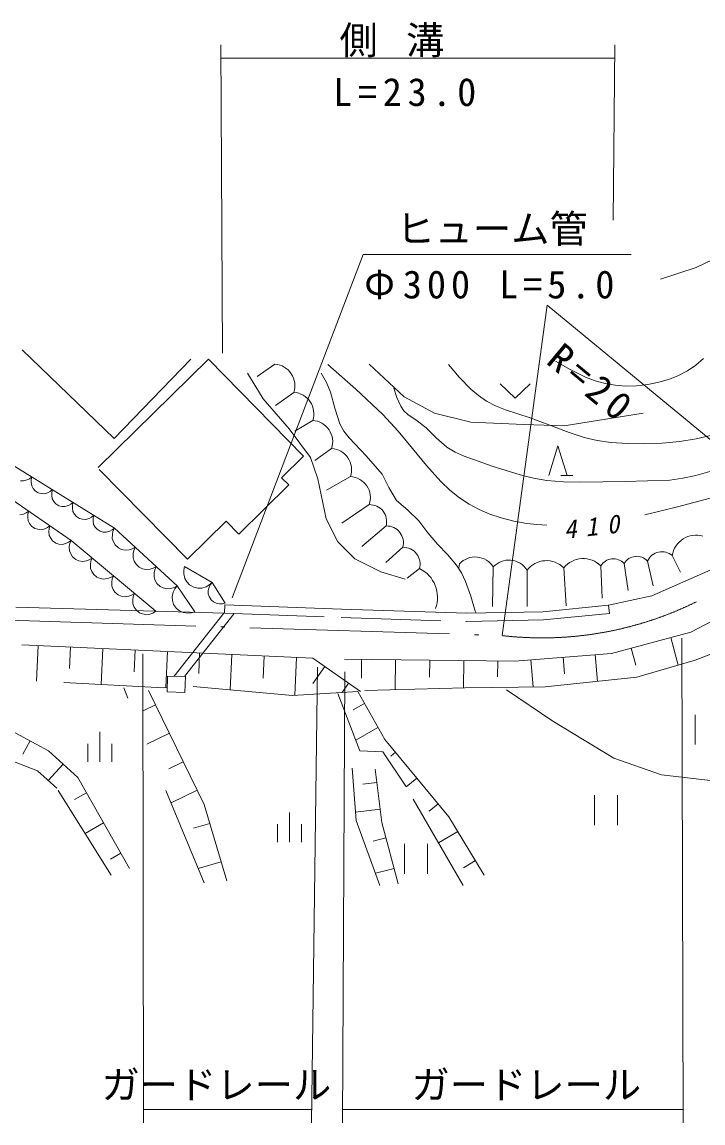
# Model space of a CAD drawing. Units: millimetres, scale not verified. Extents: x -625 to 700064, y -625 to 362743.
# Drawn here: x 481260 to 522164, y 233407 to 299596 of the extents above; entities that cross this region are included whole.
import ezdxf
from ezdxf.enums import TextEntityAlignment as Align

# ---------------------------------------------------------------- set-up
doc = ezdxf.new("R2010")
doc.units = ezdxf.units.MM
doc.header["$LTSCALE"] = 1000
for name, pattern in [('DASHED', [7.5, 6, -1.5]), ('DASHED_SPACED', [12, 6, -6]), ('LONG_DASHED_DOTTED', [15.25, 12, -1.5, 0.25, -1.5])]:
    doc.linetypes.add(name, pattern=pattern)
doc.layers.add('S-SUV', color=7, linetype='Continuous', lineweight=13)
doc.styles.add('ＭＳ ゴシック', font='')
doc.styles.get('ＭＳ ゴシック').set_extended_font_data('MS Gothic')

msp = doc.modelspace()

# ---------------------------------------------------------------- linework, layer by layer
at = {"layer": 'S-SUV'}
for p, q in [((493198, 298229), (493296, 279684)), ((516864, 298229), (516773, 287674)), ((493202, 297421), (516857, 297421)), ((493888, 264986), (501750, 285626)), ((501750, 285626), (517844, 285626)), ((510108, 262708), (512806, 282580)), ((528293, 269789), (512806, 282580)), ((481264, 279896), (486792, 274557)), ((485834, 272823), (492461, 279325)), ((486792, 274557), (491404, 279333)), ((492461, 279325), (498176, 273500)), ((521729, 278976), (522187, 279366)), ((496454, 279021), (495378, 278276)), ((499630, 279012), (501302, 277530)), ((506873, 278999), (507526, 278239)), ((513299, 279216), (514195, 278703)), ((514195, 278703), (515109, 278248)), ((521233, 278633), (521729, 278976)), ((499229, 278491), (499540, 277933)), ((507526, 278239), (508220, 277524)), ((515109, 278248), (515683, 278026)), ((515683, 278026), (516284, 277857)), ((519510, 277938), (520157, 278130)), ((520157, 278130), (520704, 278352)), ((520704, 278352), (521233, 278633)), ((499540, 277933), (499795, 277353)), ((499795, 277353), (500043, 276383)), ((501302, 277530), (502943, 275995)), ((503589, 277578), (503777, 277020)), ((508220, 277524), (508670, 277140)), ((509989, 277837), (510889, 276987)), ((510889, 276987), (511789, 277837)), ((516284, 277857), (516893, 277755)), ((516893, 277755), (517515, 277713)), ((517515, 277713), (518181, 277729)), ((518181, 277729), (518856, 277806)), ((518856, 277806), (519510, 277938)), ((497587, 277333), (496495, 276539)), ((503777, 277020), (504018, 276497)), ((508670, 277140), (509153, 276808)), ((509153, 276808), (509708, 276518)), ((500043, 276383), (500348, 275434)), ((504018, 276497), (504204, 276224)), ((504204, 276224), (504436, 275993)), ((509708, 276518), (510296, 276279)), ((510296, 276279), (511775, 275801)), ((498721, 275645), (497653, 275008)), ((500348, 275434), (500596, 275008)), ((502943, 275995), (503854, 274994)), ((504436, 275993), (505003, 275622)), ((505003, 275622), (505538, 275199)), ((511775, 275801), (513232, 275267)), ((500596, 275008), (500903, 274601)), ((503854, 274994), (504724, 273948)), ((505538, 275199), (506140, 274596)), ((513232, 275267), (514121, 274909)), ((514121, 274909), (515027, 274609)), ((521754, 274538), (522723, 274750)), ((500903, 274601), (501928, 273524)), ((506140, 274596), (506775, 274045)), ((506775, 274045), (507274, 273743)), ((512903, 272330), (513452, 274126)), ((513452, 274126), (514001, 272330)), ((515027, 274609), (515815, 274438)), ((515815, 274438), (516626, 274323)), ((516626, 274323), (517638, 274249)), ((517638, 274249), (518652, 274236)), ((518652, 274236), (519712, 274281)), ((519712, 274281), (520775, 274386)), ((520775, 274386), (521754, 274538)), ((498176, 273500), (496855, 272203)), ((499854, 273958), (498853, 273229)), ((501928, 273524), (502895, 272422)), ((504724, 273948), (505553, 272938)), ((507274, 273743), (507815, 273487)), ((507815, 273487), (509501, 272895)), ((480603, 273023), (486808, 269175)), ((505553, 272938), (506425, 271971)), ((509501, 272895), (511184, 272367)), ((481354, 272003), (481560, 272064)), ((481560, 272064), (481706, 272141)), ((481706, 272141), (481844, 272253)), ((481844, 272253), (481802, 272082)), ((481802, 272082), (481802, 271914)), ((491197, 267295), (485896, 272698)), ((496855, 272203), (497287, 271763)), ((500988, 272270), (499556, 271451)), ((502895, 272422), (503300, 271609)), ((511184, 272367), (511975, 272172)), ((511975, 272172), (512776, 272037)), ((513627, 272330), (514347, 272330)), ((517499, 271969), (520176, 272061)), ((520176, 272061), (520955, 272165)), ((520955, 272165), (521733, 272330)), ((521733, 272330), (522722, 272608)), ((481171, 272013), (481354, 272003)), ((481802, 271914), (481838, 271703)), ((481838, 271703), (481928, 271544)), ((481928, 271544), (482045, 271407)), ((482045, 271407), (482238, 271288)), ((482947, 271372), (483085, 271484)), ((483085, 271484), (483043, 271312)), ((497287, 271763), (494278, 268810)), ((503300, 271609), (503751, 270836)), ((506425, 271971), (506960, 271461)), ((506960, 271461), (507543, 270991)), ((512776, 272037), (513787, 271957)), ((513787, 271957), (514805, 271936)), ((514805, 271936), (517499, 271969)), ((480396, 271078), (484202, 268431)), ((482238, 271288), (482412, 271244)), ((482412, 271244), (482595, 271234)), ((482595, 271234), (482801, 271295)), ((482801, 271295), (482947, 271372)), ((483043, 271312), (483043, 271145)), ((483043, 271145), (483079, 270933)), ((483079, 270933), (483169, 270774)), ((483169, 270774), (483286, 270637)), ((503751, 270836), (504442, 270240)), ((507543, 270991), (508119, 270610)), ((520639, 270445), (522591, 270974)), ((481354, 270012), (481513, 270085)), ((481513, 270085), (481665, 270196)), ((481665, 270196), (481611, 270017)), ((483286, 270637), (483479, 270518)), ((483479, 270518), (483653, 270474)), ((483653, 270474), (483836, 270464)), ((483836, 270464), (484042, 270526)), ((484042, 270526), (484188, 270602)), ((484188, 270602), (484326, 270714)), ((484326, 270714), (484284, 270543)), ((484284, 270543), (484284, 270376)), ((484284, 270376), (484320, 270164)), ((484320, 270164), (484410, 270005)), ((502121, 270582), (500467, 269465)), ((504442, 270240), (505091, 269601)), ((508119, 270610), (508727, 270280)), ((508727, 270280), (509370, 270001)), ((518678, 269977), (520639, 270445)), ((481133, 269959), (481354, 270012)), ((481611, 270017), (481601, 269840)), ((481601, 269840), (481628, 269615)), ((481628, 269615), (481714, 269441)), ((481714, 269441), (481830, 269290)), ((484410, 270005), (484527, 269868)), ((484527, 269868), (484720, 269749)), ((484720, 269749), (484894, 269705)), ((484894, 269705), (485077, 269695)), ((485077, 269695), (485283, 269756)), ((485283, 269756), (485429, 269833)), ((485429, 269833), (485567, 269945)), ((485567, 269945), (485525, 269773)), ((485525, 269773), (485525, 269606)), ((485525, 269606), (485561, 269395)), ((485561, 269395), (485651, 269235)), ((493524, 269578), (491197, 267295)), ((494278, 268810), (493524, 269578)), ((505091, 269601), (505633, 268883)), ((509370, 270001), (510034, 269779)), ((510034, 269779), (510801, 269589)), ((510801, 269589), (511590, 269456)), ((511590, 269456), (512185, 269391)), ((512185, 269391), (512782, 269352)), ((481830, 269290), (482027, 269153)), ((482027, 269153), (482209, 269097)), ((482209, 269097), (482401, 269076)), ((482401, 269076), (482622, 269130)), ((482622, 269130), (482781, 269203)), ((482781, 269203), (482933, 269313)), ((482880, 269134), (482870, 268958)), ((482870, 268958), (482896, 268732)), ((482933, 269313), (482880, 269134)), ((482896, 268732), (482983, 268559)), ((485651, 269235), (485768, 269098)), ((485768, 269098), (485961, 268979)), ((485961, 268979), (486135, 268935)), ((486135, 268935), (486318, 268925)), ((486318, 268925), (486524, 268987)), ((486524, 268987), (486670, 269063)), ((486670, 269063), (486808, 269175)), ((486685, 268796), (486679, 268545)), ((486722, 268988), (486685, 268796)), ((486808, 269175), (486722, 268988)), ((486808, 269175), (490573, 265700)), ((503128, 269299), (501666, 268058)), ((505633, 268883), (506229, 268194)), ((482983, 268559), (483099, 268408)), ((483099, 268408), (483295, 268271)), ((483295, 268271), (483478, 268215)), ((483478, 268215), (483670, 268194)), ((483670, 268194), (483891, 268247)), ((483891, 268247), (484050, 268320)), ((484050, 268320), (484202, 268431)), ((484127, 268244), (484100, 268057)), ((484202, 268431), (484127, 268244)), ((484202, 268431), (489290, 264170)), ((486679, 268545), (486748, 268342)), ((486748, 268342), (486852, 268159)), ((486852, 268159), (487046, 267979)), ((506229, 268194), (506815, 267591)), ((484100, 268057), (484107, 267813)), ((484107, 267813), (484183, 267619)), ((484183, 267619), (484292, 267446)), ((484292, 267446), (484489, 267281)), ((487046, 267979), (487237, 267890)), ((487237, 267890), (487445, 267838)), ((487445, 267838), (487695, 267863)), ((487695, 267863), (487880, 267919)), ((487880, 267919), (488063, 268017)), ((487939, 267637), (487934, 267386)), ((487977, 267829), (487939, 267637)), ((488063, 268017), (487977, 267829)), ((504135, 268017), (503114, 267107)), ((506815, 267591), (507355, 266949)), ((520323, 267521), (520820, 266528)), ((484489, 267281), (484679, 267204)), ((484679, 267204), (484883, 267163)), ((484883, 267163), (485124, 267199)), ((485124, 267199), (485301, 267262)), ((485301, 267262), (485474, 267365)), ((485399, 267179), (485372, 266991)), ((485372, 266991), (485379, 266748)), ((485379, 266748), (485455, 266554)), ((485474, 267365), (485399, 267179)), ((487934, 267386), (488003, 267184)), ((488003, 267184), (488107, 267001)), ((488107, 267001), (488301, 266821)), ((488301, 266821), (488492, 266732)), ((488949, 266705), (489135, 266761)), ((489135, 266761), (489318, 266859)), ((489318, 266859), (489232, 266671)), ((491028, 266859), (490981, 266633)), ((491028, 266859), (492683, 265907)), ((507355, 266949), (507651, 266474)), ((507541, 267024), (507499, 266776)), ((509568, 266838), (509526, 264459)), ((513808, 266776), (513953, 264501)), ((516021, 266900), (516104, 264956)), ((517428, 267045), (517676, 265411)), ((518834, 267190), (519165, 265700)), ((485455, 266554), (485564, 266381)), ((485564, 266381), (485761, 266216)), ((485761, 266216), (485951, 266139)), ((485951, 266139), (486155, 266098)), ((486155, 266098), (486396, 266134)), ((486396, 266134), (486573, 266197)), ((486573, 266197), (486746, 266300)), ((486671, 266114), (486644, 265926)), ((486746, 266300), (486671, 266114)), ((488492, 266732), (488700, 266680)), ((488700, 266680), (488949, 266705)), ((489194, 266479), (489189, 266228)), ((489189, 266228), (489258, 266025)), ((489232, 266671), (489194, 266479)), ((490981, 266633), (490987, 266414)), ((490987, 266414), (491044, 266140)), ((491044, 266140), (491169, 265936)), ((505141, 266735), (504397, 266155)), ((507651, 266474), (507901, 265957)), ((511595, 266652), (511595, 264459)), ((519089, 265095), (522644, 266662)), ((486644, 265926), (486651, 265682)), ((486651, 265682), (486727, 265489)), ((486727, 265489), (486836, 265316)), ((489258, 266025), (489362, 265842)), ((489362, 265842), (489556, 265663)), ((489556, 265663), (489747, 265574)), ((489747, 265574), (489955, 265522)), ((489955, 265522), (490204, 265547)), ((490204, 265547), (490389, 265602)), ((490432, 265518), (490344, 265319)), ((490389, 265602), (490573, 265700)), ((490573, 265700), (490432, 265518)), ((490573, 265700), (491648, 264128)), ((491169, 265936), (491327, 265762)), ((491327, 265762), (491584, 265614)), ((491584, 265614), (491814, 265565)), ((491814, 265565), (492053, 265559)), ((492053, 265559), (492319, 265648)), ((492319, 265648), (492507, 265755)), ((492496, 265619), (492436, 265412)), ((492569, 265770), (492496, 265619)), ((492507, 265755), (492683, 265907)), ((492683, 265907), (492569, 265770)), ((492683, 265907), (493469, 264666)), ((507901, 265957), (508221, 265087)), ((486836, 265316), (487033, 265151)), ((487033, 265151), (487223, 265073)), ((487223, 265073), (487427, 265032)), ((487427, 265032), (487668, 265069)), ((487668, 265069), (487845, 265131)), ((487845, 265131), (488018, 265235)), ((487944, 265049), (487916, 264861)), ((487916, 264861), (487923, 264617)), ((488018, 265235), (487944, 265049)), ((490344, 265319), (490276, 265047)), ((490276, 265047), (490300, 264810)), ((490300, 264810), (490367, 264585)), ((492436, 265412), (492448, 265228)), ((492448, 265228), (492493, 265053)), ((492493, 265053), (492615, 264860)), ((492615, 264860), (492754, 264744)), ((508221, 265087), (508489, 264183)), ((516497, 264528), (519089, 265095)), ((480883, 264415), (493422, 264060)), ((487923, 264617), (487999, 264424)), ((487999, 264424), (488108, 264251)), ((488108, 264251), (488306, 264086)), ((489117, 264066), (489290, 264170)), ((490367, 264585), (490534, 264341)), ((490534, 264341), (490719, 264196)), ((490719, 264196), (490932, 264088)), ((491425, 264068), (491648, 264128)), ((492754, 264744), (492915, 264655)), ((492915, 264655), (493128, 264620)), ((493128, 264620), (493294, 264625)), ((493294, 264625), (493469, 264666)), ((493441, 264559), (493422, 264060)), ((493441, 264559), (500446, 264293)), ((500446, 264293), (507972, 264057)), ((507972, 264057), (512554, 264145)), ((508489, 264183), (508500, 264143)), ((508500, 264143), (508511, 264104)), ((512554, 264145), (516497, 264528)), ((516497, 264528), (516545, 264030)), ((521434, 262905), (524824, 264686)), ((488306, 264086), (488495, 264008)), ((488495, 264008), (488699, 263967)), ((488699, 263967), (488940, 264003)), ((488940, 264003), (489117, 264066)), ((490932, 264088), (491209, 264053)), ((491209, 264053), (491425, 264068)), ((516665, 261641), (521434, 262905)), ((481255, 262158), (498721, 261353)), ((482225, 262113), (482126, 259964)), ((520242, 262589), (520680, 260936)), ((520888, 262554), (520978, 233407)), ((484166, 262024), (484106, 260728)), ((486106, 261934), (486006, 259765)), ((488047, 261845), (487987, 260537)), ((488517, 261617), (488563, 233407)), ((489988, 261755), (489888, 259583)), ((491929, 261666), (491872, 260438)), ((493869, 261577), (493771, 259447)), ((495810, 261487), (495749, 260159)), ((510862, 261181), (516665, 261641)), ((515698, 261564), (515825, 259957)), ((517857, 261957), (518131, 260925)), ((497751, 261398), (497646, 259120)), ((499011, 260820), (498643, 233407)), ((498721, 261353), (501594, 259342)), ((499439, 260851), (498728, 259834)), ((500635, 261296), (510862, 261181)), ((501658, 261284), (501645, 260155)), ((503703, 261261), (503683, 259458)), ((505748, 261238), (505737, 260204)), ((507794, 261215), (507775, 259570)), ((509839, 261192), (509828, 260234)), ((511829, 261258), (511959, 259621)), ((513763, 261411), (513842, 260418)), ((489999, 260279), (489968, 259326)), ((491074, 260245), (489999, 260279)), ((491043, 259291), (491074, 260245)), ((500650, 260539), (500514, 233407)), ((500876, 259845), (500485, 259287)), ((488859, 259400), (492192, 252563)), ((489968, 259326), (491043, 259291)), ((501422, 259342), (503048, 256470)), ((489276, 258545), (488532, 258183)), ((501828, 258624), (501156, 258243)), ((521688, 257954), (521688, 256154)), ((480617, 256987), (482858, 255780)), ((485935, 256918), (485935, 255118)), ((490109, 256836), (488762, 256180)), ((502641, 257188), (501305, 256431)), ((481738, 256383), (481302, 255574)), ((485215, 256202), (485215, 255122)), ((486655, 256202), (486655, 255122)), ((503048, 256470), (506898, 251816)), ((482858, 255780), (484608, 254171)), ((503690, 255694), (503404, 255458)), ((483733, 254976), (482834, 253998)), ((490942, 255127), (490070, 254701)), ((484608, 254171), (487710, 248713)), ((502473, 254688), (502876, 251471)), ((502574, 253884), (501732, 253779)), ((504973, 254143), (504335, 253615)), ((485125, 253262), (484414, 252857)), ((491775, 253417), (490213, 252656)), ((515642, 253118), (515642, 251318)), ((517024, 251318), (517024, 253118)), ((492192, 252563), (493571, 247966)), ((502775, 252275), (501288, 252089)), ((506256, 252591), (505715, 252144)), ((497335, 252081), (497335, 250281)), ((506898, 251816), (509023, 248311)), ((486159, 251442), (485051, 250813)), ((492536, 251413), (491569, 251123)), ((496615, 251366), (496615, 250286)), ((498055, 251366), (498055, 250286)), ((502876, 251471), (503852, 247794)), ((507429, 250939), (506280, 250243)), ((503120, 250552), (502346, 250346)), ((487193, 249623), (486575, 249272)), ((504243, 250181), (504243, 248381)), ((505624, 248381), (505624, 250181)), ((493226, 249115), (491842, 248700)), ((508492, 249187), (507780, 248755)), ((503608, 248713), (502490, 248416)), ((488562, 234212), (498654, 234212)), ((500518, 234212), (520976, 234212))]:
    msp.add_line(p, q, dxfattribs=at)
at = {"layer": 'S-SUV', "linetype": 'DASHED'}
for p, q in [((523216, 285538), (521763, 284833)), ((521763, 284833), (519606, 284129)), ((502109, 279021), (504224, 277057)), ((494808, 278494), (495754, 276946)), ((495754, 276946), (497302, 275140)), ((504224, 277057), (506037, 276075)), ((506037, 276075), (508228, 275546)), ((513818, 275319), (518577, 276075)), ((508228, 275546), (511401, 275395)), ((511401, 275395), (513818, 275319)), ((497302, 275140), (498592, 273420)), ((498592, 273420), (499022, 272130)), ((499022, 272130), (499538, 269722)), ((499538, 269722), (500226, 268346)), ((500226, 268346), (501258, 267314)), ((501258, 267314), (502806, 266540)), ((502806, 266540), (504268, 266110)), ((493382, 264061), (490389, 260267)), ((494000, 264038), (491010, 260247)), ((493422, 264060), (500428, 263794)), ((500428, 263794), (507969, 263557)), ((507969, 263557), (512583, 263646)), ((512583, 263646), (516545, 264030)), ((510371, 259441), (513142, 257565)), ((513142, 257565), (516806, 255330)), ((516806, 255330), (519665, 254347)), ((519665, 254347), (522614, 253990))]:
    msp.add_line(p, q, dxfattribs=at)
at = {"layer": 'S-SUV', "linetype": 'LONG_DASHED_DOTTED'}
msp.add_line((449222, 264605), (510108, 262708), dxfattribs=at)
at = {"layer": 'S-SUV', "linetype": 'DASHED_SPACED'}
for p, q in [((525382, 262675), (521705, 261238)), ((489758, 259572), (457296, 261238)), ((521705, 261238), (518200, 260204)), ((518200, 260204), (512684, 259630)), ((492192, 247851), (487365, 259572)), ((489977, 259591), (489758, 259572)), ((491079, 259687), (491056, 259685)), ((497515, 259113), (491079, 259687)), ((507858, 259572), (501538, 259400)), ((512684, 259630), (507858, 259572)), ((501422, 259342), (497515, 259113)), ((501554, 255780), (500233, 259227)), ((502933, 255723), (501554, 255780)), ((504312, 253654), (502933, 255723)), ((482194, 254574), (480126, 255378)), ((483344, 253539), (482194, 254574)), ((501324, 251586), (501094, 254746)), ((486618, 248311), (483344, 253539)), ((507759, 247679), (504312, 253654)), ((502761, 247679), (501324, 251586))]:
    msp.add_line(p, q, dxfattribs=at)
at = {"layer": 'S-SUV'}
for centre, radius, start, end in [((496370, 277740), 1283, 341.50311, 86.26503), ((497504, 276053), 1283, 341.50311, 86.26503), ((498637, 274365), 1283, 341.50311, 86.26503), ((499771, 272677), 1283, 341.50311, 86.26503), ((500904, 270989), 1283, 341.50311, 86.26503), ((502144, 269563), 1019, 344.99991, 91.2601), ((503150, 268281), 1019, 344.99991, 91.2601), ((521740, 267310), 1433, 72.79535, 171.56195), ((504157, 266998), 1019, 344.99991, 91.2601), ((508482, 266149), 1286, 32.42677, 137.07895), ((518185, 266590), 884, 42.74729, 149.00751), ((519703, 266797), 954, 49.3987, 155.65891), ((510509, 265962), 1286, 32.42677, 137.07895), ((512756, 265737), 1478, 44.64695, 141.77203), ((514969, 265861), 1478, 44.64695, 141.77203), ((516779, 266445), 884, 42.74729, 149.00751), ((504301, 265013), 1916, 339.27554, 63.98624)]:
    msp.add_arc(centre, radius, start, end, dxfattribs=at)
at = {"layer": 'S-SUV', "linetype": 'LONG_DASHED_DOTTED'}
msp.add_arc((512496, 283467), 20896, 263.44019, 319.11339, dxfattribs=at)

# ---------------------------------------------------------------- texts
at = {"layer": 'S-SUV', "style": 'ＭＳ ゴシック'}
for s, p in [('ヒューム管', (503744, 285820)), ('ガードレール', (486034, 234355)), ('ガードレール', (504652, 234355))]:
    msp.add_text(s, height=1686, dxfattribs=at).set_placement(p, align=Align.BOTTOM_LEFT)
at = {"layer": 'S-SUV', "char_height": 1686, "attachment_point": 7, "style": 'ＭＳ ゴシック'}
for s, insert in [('\\T1.74;側溝', (500329, 297476)), ('\\T1.3;L=23.0', (499945, 294519)), ('\\T1.26;Φ300\\~L=5.0', (501815, 282924))]:
    msp.add_mtext(s, dxfattribs=dict(at, insert=insert))
at = {"layer": 'S-SUV', "attachment_point": 7, "style": 'ＭＳ ゴシック'}
for s, insert, char_height, rotation in [('\\T1.3;R=20', (512653, 279096), 1686, 320.4), ('\\T1.73;\\Q15;410', (513856, 268502), 1100, 6.6)]:
    msp.add_mtext(s, dxfattribs=dict(at, insert=insert, char_height=char_height, rotation=rotation))

doc.saveas('drawing.dxf')
